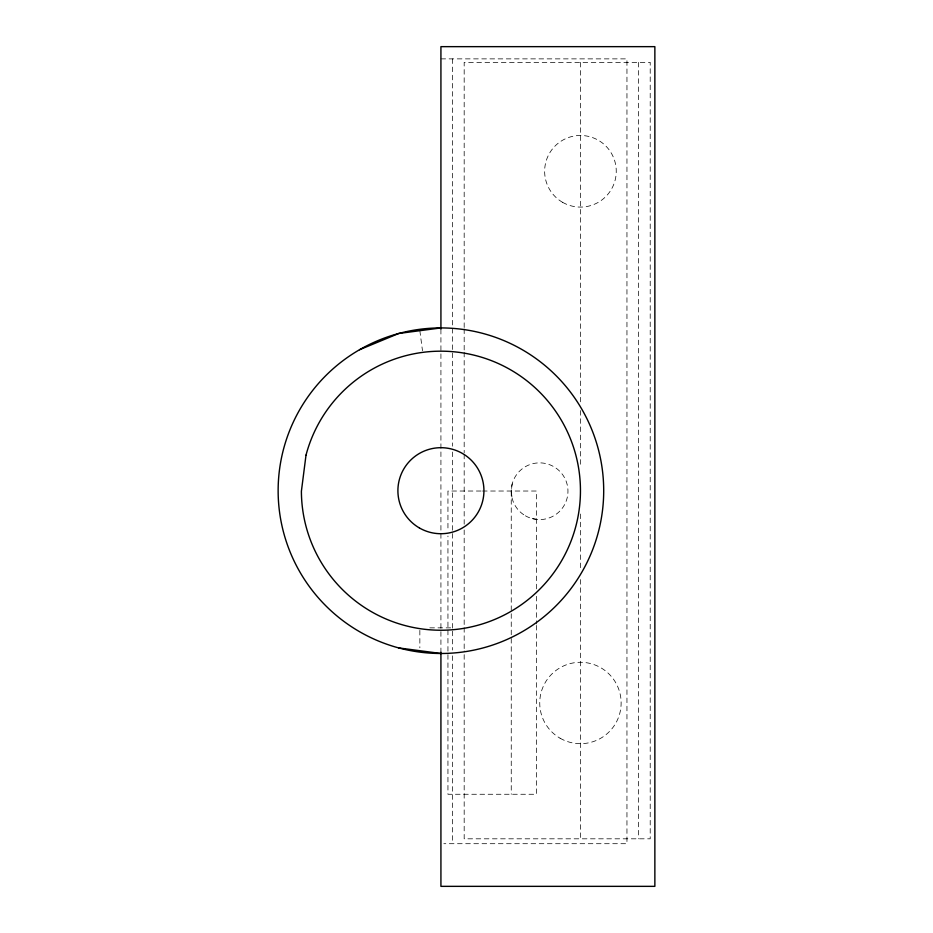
<?xml version="1.0" encoding="UTF-8"?>
<svg xmlns="http://www.w3.org/2000/svg" width="933" height="933" viewBox="0 0 933 933"><rect width="100%" height="100%" fill="white"/><g stroke="black" fill="none" stroke-linecap="round" stroke-linejoin="round"><path stroke-width="0.7" stroke-dasharray="4.67 3.5" d="M512.194 483.889L511.226 491.236L512.194 498.572M440.924 58.872L626.953 58.872L626.953 843.7L443.828 843.7M481.043 491.026L447.945 491.026L447.945 530.201M482.478 491.026L536.37 491.026L536.37 590.496M429.81 627.851L450.639 627.851M532.253 518.631L539.589 519.599M419.85 330.702L422.486 350.703M638.58 62.359L638.58 838.814M580.443 62.359L580.443 401.831M580.443 410.567L580.443 465.94M580.443 514.013L580.443 570.809M580.443 579.556L580.443 838.814M536.37 596.315L536.37 623.967M536.37 625.425L536.37 794.263L447.945 794.263L447.945 536.009M511.249 491.434L511.249 612.27M511.249 613.727L511.249 637.017M511.249 638.475L511.249 794.263M464.179 327.495L464.179 62.359L650.208 62.359L650.208 838.814L464.179 838.814L464.179 650.896M464.179 328.952L464.179 350.796M464.179 352.254L464.179 452.773M464.179 454.231L464.179 524.159M464.179 529.979L464.179 626.125M464.179 627.582L464.179 649.438M452.552 58.872L452.552 446.196M452.552 452.015L452.552 532.102M452.552 533.559L452.552 629.658M452.552 631.116L452.552 650.044M452.552 655.864L452.552 843.7M440.924 329.384L440.924 653.485M419.85 630.358L419.85 647.805M525.407 515.797A28.375 28.375 0 0 0 567.964 491.236A28.375 28.375 0 0 0 525.407 466.663A28.375 28.375 0 0 0 525.407 515.797M560.092 738.225A40.69 40.69 0 0 0 621.133 702.981A40.69 40.69 0 0 0 560.092 667.736A40.69 40.69 0 0 0 560.092 738.225M562.541 202.298A35.816 35.816 0 0 0 616.258 171.275A35.816 35.816 0 0 0 562.541 140.265A35.816 35.816 0 0 0 562.541 202.298"/><path stroke-width="1.4" d="M359.532 349.735A162.774 162.774 0 0 1 603.698 490.7A162.774 162.774 0 0 1 359.532 631.676A162.774 162.774 0 0 1 359.532 349.735L398.788 333.466L440.924 327.926M398.788 647.934L440.924 653.485M440.924 329.092L440.924 46.65L654.861 46.65L654.861 886.35L440.924 886.35L440.924 652.167M306.012 455.129L301.394 491.259A139.518 139.518 0 0 0 500.391 616.923A139.518 139.518 0 0 0 530.177 383.463A139.518 139.518 0 0 0 306.012 455.129M419.407 527.961A43.023 43.023 0 0 0 483.935 490.7A43.023 43.023 0 0 0 419.407 453.45A43.023 43.023 0 0 0 419.407 527.961"/></g></svg>
